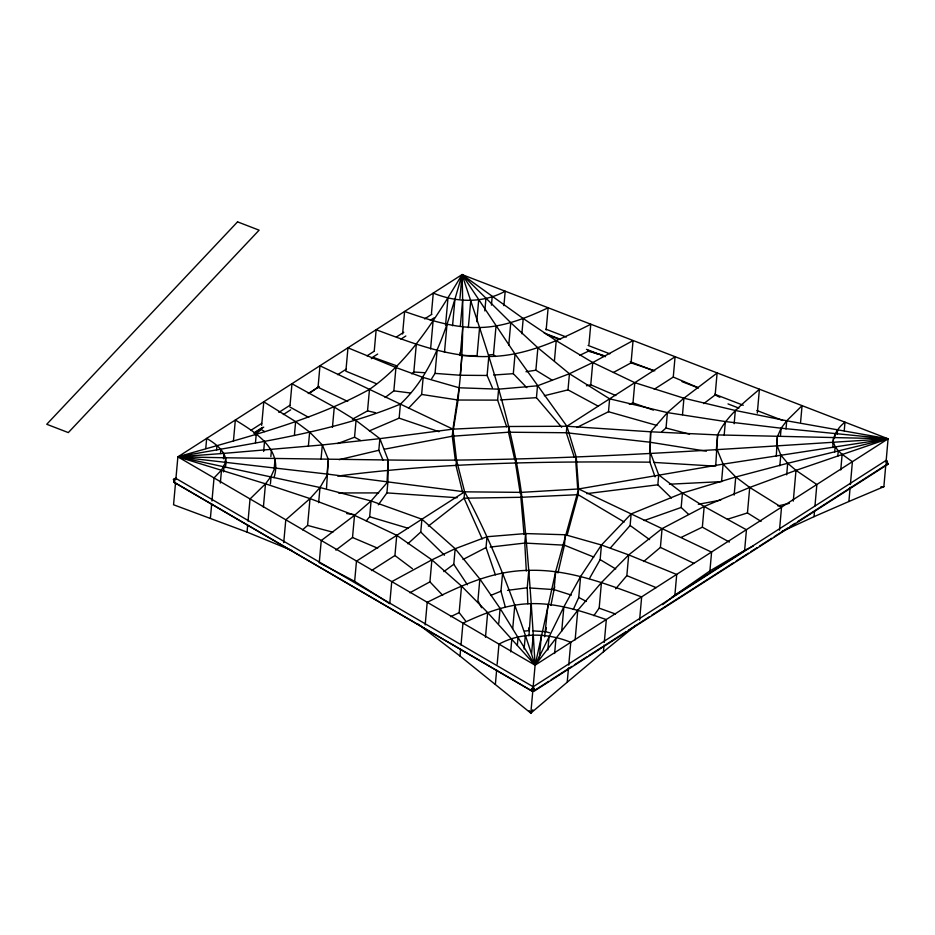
<?xml version="1.0" encoding="UTF-8"?>
<svg xmlns="http://www.w3.org/2000/svg" width="935" height="935" viewBox="0 0 935 935"><rect width="100%" height="100%" fill="white"/><g stroke="black" fill="none" stroke-linecap="round" stroke-linejoin="round"><path stroke-width="1.4" d="M833.027 447.608C831.998 437.37 836.872 428.44 844.983 422.211L844.235 430.813M225.125 467.617C229.437 454.001 216.932 444.382 206.67 438.398L205.758 448.555M378.289 504.842L386.915 492.897L387.92 481.735L388.165 459.997L379.867 438.644L356.048 420.481L334.274 407.076L291.977 383.747L290.002 405.556M387.078 481.502L388.165 459.997C555.074 462.194 721.621 449.069 888.086 438.796L885.983 462.743M776.272 456.42L777.371 436.738L781.134 428.207L786.721 420.785L802.055 405.697L800.605 422.082M274.013 477.633C282.884 449.244 255.886 432.625 235.34 420.037L233.434 441.098M459.132 387.639C463.55 350.111 463.129 312.29 462.077 274.586L888.086 438.796L535.1 665.182L530.823 713.136L460.02 656.054L418.249 624.183M715.696 466.179L717.636 434.915C726.624 415.806 743.792 402.798 759.407 389.287L757.315 413.106M326.514 488.269L328.349 459.436L322.33 444.943L309.637 432.087L295.635 421.627L263.787 401.816L261.66 425.332M716.268 450.506L717.636 434.915L888.086 438.796L795.989 470.352L749.718 487.451L704.172 506.49L662.073 528.626L628.706 554.887L601.439 582.54L577.772 610.298L535.1 665.182L177.884 456.853L175.838 479.468M724.193 434.95L725.373 421.556L667.403 412.604L609.632 398.824L569.438 373.743L537.882 347.785L510.767 322.692L462.077 274.586L177.884 456.853L265.493 483.816L310.011 498.589L354.517 515.337L396.756 535.323L431.888 559.855L461.528 586.07L487.673 612.577L535.1 665.182L563.875 606.827L580.623 576.463L601.45 545.011L631.148 513.923L682.445 493.072L735.74 476.99L787.691 463.281L888.086 438.796L786.721 420.785L735.331 410.477L683.941 398.216L634.795 382.672L592.755 362.546L556.231 340.691L523.226 318.519L462.077 274.586C436.528 316.661 410.57 360.536 369.477 389.381C309.777 422.269 242.773 437.709 177.884 456.853L320.004 487.521L371.09 500.95L421.907 519.217L455.17 548.705L479.854 579.01L500.108 608.428L535.1 665.182L555.706 571.472L578.625 488.958L576.252 457.145L566.902 426.255L515.056 354.038L462.077 274.586C448.555 320.518 436.435 370.003 400.402 404.119C329.529 433.466 252.754 442.816 177.884 456.853L327.788 474.138L464.637 491.833L521.321 492.371L578.625 488.958L723.094 464.122L888.086 438.796L781.134 428.207L725.373 421.556M717.157 449.583L723.094 464.122L721.551 481.618L669.425 484.213M734.162 423.719L735.331 410.477M734.139 495.094L735.74 476.99L723.094 464.122M761.102 521.426L747.462 512.929L749.718 487.451L735.74 476.99M776.541 446.205L777.371 436.738M780.491 435.558L781.134 428.207M779.837 465.759L780.783 455.018L777.195 445.913M786.008 428.978L786.721 420.785M779.498 530.192L781.52 507.249L749.718 487.451M786.674 474.851L787.691 463.281L780.783 455.018M793.277 501.125L795.989 470.352L787.691 463.281M781.753 531.594L814.023 516.669L814.49 511.316M814.969 505.964L816.851 484.564L795.989 470.352M833.038 443.225L833.506 437.896M834.721 437.849L835.084 433.735M834.686 452.049L835.154 446.731L833.482 442.337M837.211 434.319L837.596 430.018M837.783 456.245L838.263 450.787L835.154 446.731M840.764 469.966L842.131 454.328L838.263 450.787M814.023 516.669L848.898 501.499L850.149 487.287M850.406 484.447L852.404 461.715L842.131 454.328M885.749 465.408L883.867 486.703L848.898 501.499M374.292 350.578L376.162 329.739C412.347 343.168 449.513 357.801 488.818 356.516C525.318 356.247 558.85 340.328 590.768 324.27L588.957 344.489M662.658 604.653L674.86 595.268L676.718 574.499L628.706 554.887L601.45 545.011L565.348 534.762L525.61 533.569L487.006 536.737L455.17 548.705L431.888 559.855L391.73 581.675L389.755 603.683L354.657 581.348L356.48 561.129L464.637 491.833L456.514 460.172L452.926 429.142L459.167 387.78L423.158 377.448L395.949 367.525L347.972 347.832L345.868 371.183L376.524 383.759M385.08 397.539L393.845 390.865L395.949 367.525M402.588 334.005L404.61 311.484C428.791 319.852 453.662 328.22 479.597 327.495C503.825 327.121 526.51 317.877 548.132 307.814L546.157 329.962M371.44 570.595L394.932 555.542L396.756 535.323M411.832 373.895L413.831 372.013L416.32 344.232M408.513 408.268L421.627 394.441L423.158 377.448M431.456 313.4L433.279 293.076C456.292 302.636 482.951 303.396 505.192 291.229L503.907 305.651M430.603 348.954L433.127 320.798M407.847 543.784L420.762 532.027L421.907 519.217M431.69 378.652L435.044 373.392L437.113 350.344M445.551 325.181L448.017 297.599M444.476 352.425L447 324.305M425.18 624.931L427.201 602.339C459.015 586.385 492.429 570.584 528.789 570.385C568.141 569.018 605.389 583.569 641.655 596.951L639.598 620.01M452.552 325.742L454.936 299.2M442.711 595.326L429.925 581.862L431.888 559.855M459.938 298.51L462.077 274.586C485.51 346.067 511.141 417.501 521.321 492.371C527.866 549.803 531.688 607.493 535.1 665.182C516.26 605.635 494.381 546.893 464.637 491.833L464.076 498.203L482.191 538.922M460.324 326.221L462.638 300.31M462.802 326.876L460.23 355.58L460.067 352.729M435.044 373.392L460.195 375.251L461.972 355.382M468.33 327.659L470.761 300.567M456.514 460.172L456.023 465.653L462.731 492.78M467.36 584.761L453.779 564.273L455.17 548.705M476.745 321.675L478.697 299.901M479.597 327.495L477.072 355.662L461.633 355.592M484.821 310.923L485.943 298.417M465.548 620.852L459.155 612.647L461.528 586.07M460.02 656.054L460.628 649.206M461.002 645.092L462.954 623.166C484.494 613.161 507.109 604.022 531.22 603.671C557.19 602.923 582.108 611.233 606.324 619.578L604.29 642.403M491.436 305.137L492.207 296.488M492.383 387.803L487.112 375.473L488.818 356.516M495.457 356.504L493.47 354.599L496.029 326.034M479.854 579.01L477.914 600.691L481.583 607.703M506.688 426.863L497.642 400.122L498.624 389.159L537.508 385.804L569.438 373.743L592.755 362.546L633.053 340.597L631.055 362.874L613.43 372.469M495.375 574.838L486.036 547.559L487.006 536.737M508.733 345.401L510.767 322.692M485.475 637.249L487.673 612.577M526.802 387.674L513.303 373.673L515.056 354.038M514.869 460.113L508.5 432.215L509.002 426.5L566.902 426.255L650.655 431.795L717.636 434.915M521.859 333.748L523.226 318.519M505.239 606.757L500.973 591.2L502.621 572.816M498.787 623.259L500.108 608.428M495.375 684.338L496.649 669.986M497.163 664.236L498.963 644.133C521.181 632.037 547.793 632.878 570.771 642.333L568.737 665.124M515.769 459.05L515.454 462.65L520.292 493.587M521.321 492.371L520.877 497.291L524.032 534.481M510.674 651.87L511.831 638.944M512.731 628.542L514.811 605.12M551.93 380.042L535.872 370.213L537.882 347.785M561.654 427.26L536.445 397.667L537.508 385.804M526.312 571.016L524.769 543.071L525.61 533.569M517.347 645.302L518.083 637.027M527.831 603.846L527.235 587.788L528.789 570.385M524.114 648.983L525.318 635.555M531.22 603.671L528.965 635.8M554.42 360.898L556.231 340.691M531.594 653.53L533.254 634.888M539.343 657.924L541.377 635.146M544.649 636.805L548.039 604.279M598.365 406.257L568.001 389.872L569.438 373.743M547.863 649.954L549.09 636.244M550.902 605.389L554.081 589.611L555.706 571.472M554.619 653.495L556.021 637.834M557.961 572.956L564.413 545.187L565.348 534.762M576.252 457.145L575.82 461.983L577.725 489.25M561.713 631.148L563.875 606.827M615.838 395.563L590.756 384.811L592.755 362.546M529.21 710.705L530.823 713.136L567.218 682.211L568.492 667.976M573.284 609.503L578.742 597.453L580.623 576.463M575.13 639.856L577.772 610.298M576.86 427.494L608.486 411.727L609.632 398.824M589.447 578.543L600.153 559.621L601.45 545.011M593.842 615.674L599.16 608.147L601.439 582.54M567.218 682.211L603.449 651.812L604.045 645.092M629.313 404.236L632.995 402.915L634.795 382.672M610.45 547.898L630.12 525.505L631.148 513.923M615.604 588.863L626.847 575.656L628.706 554.887M703.763 403.604L715.17 394.944L717.11 372.995L683.941 398.216L667.403 412.604L650.655 431.795L649.825 452.178M655.061 476.873L649.918 462.171L650.655 431.795M671.447 498.016L657.831 484.798L658.707 474.886L650.69 453.358M661.957 431.561L666.036 428.02L667.403 412.604M654.255 389.264L673.27 377.05L675.07 356.808L566.902 426.255L566.318 432.741L574.242 457.11M643.631 561.538L660.402 547.407L662.073 528.626M682.492 414.673L683.941 398.216M688.581 514.367L681.171 507.471L682.445 493.072L658.707 474.886M681.381 537.298L702.349 527.176L704.172 506.49L682.445 493.072M674.86 595.268L709.91 570.934L711.582 552.153L578.625 488.958L578.111 494.697L567.077 535.369M709.91 570.934L744.622 550.458L746.457 529.771L704.172 506.49M175.476 483.453L173.548 504.76L247.05 532.108L292.328 550.703M210.387 518.282L211.696 503.883M211.953 501.008L214.033 477.96L221.501 470.095L225.615 462.217M216.569 450.144L216.955 445.785M220.461 453.51L220.835 449.338M220.333 483.056L221.501 470.095M223.465 458.793L223.956 453.382L322.33 444.943L379.867 438.644L452.926 429.142L509.002 426.5M223.523 471.93L224.026 466.39M225.277 461.796L225.639 457.776L388.165 459.997M247.05 532.108L247.67 525.213M248.044 521.075L250.042 498.986L265.493 483.816L271.103 476.394L274.902 467.851M255.477 442.676L256.237 434.249M263.635 451.453L264.547 441.308M263.378 507.273L265.493 483.816M270.846 456.607L271.489 449.571M270.425 483.886L271.103 476.394M274.224 468.248L275.089 458.664M283.726 542.674L285.783 519.872L310.011 498.589L320.004 487.521L327.788 474.138M294.385 435.465L295.635 421.627M308.351 446.299L309.637 432.087M310.993 392.221L318.04 387.3L319.969 365.795L452.926 429.142L452.283 436.224L455.392 460.745M302.543 529.853L307.592 525.412L310.011 498.589M321.032 459.284L322.33 444.943M318.625 502.679L320.004 487.521M327.121 472.923L328.349 459.436M332.439 427.424L334.274 407.076M337.582 443.587L354.54 437.229L356.048 420.481M335.875 550.119L352.518 537.508L354.517 515.337L371.09 500.95L387.92 481.735M352.39 419.219L367.537 410.886L369.477 389.381M366.228 520.924L369.664 516.774L371.09 500.95M383.034 460.184L378.815 450.273L379.867 438.644M369.407 430.871L399.14 418.144L400.402 404.119M453.323 429.761L458.068 400.028L459.167 387.78L498.624 389.159M533.02 630.88L545.596 631.686L546.391 627.736M529.923 587.975L554.081 589.611L554.724 586.841M797.508 521.742L885.761 465.139L887.408 461.224L886.193 460.347L533.172 686.758L530.986 690.416L532.751 691.549L535.229 690.474L888.25 464.064L886.193 460.347M548.681 681.323L532.751 691.549L173.746 482.063L175.932 478.404L533.172 686.758L535.229 690.474M534.201 689.107L532.751 691.549L531.372 689.072M530.823 713.136L532.856 709.805M255.08 434.682L261.286 429.481L264.698 431.608M603.449 651.812L635.999 625.305M428.335 526.113L464.076 498.203L520.877 497.291L578.111 494.697L624.206 522.01M354.517 515.337L321.243 540.57L319.244 562.741L354.657 581.348M443.833 571.601L453.779 564.273M175.499 483.196L173.442 479.468L175.897 477.902M250.662 430.474L261.683 423.403M278.829 412.405L289.862 405.334M308.234 393.542L319.267 386.471M337.64 374.69L346.219 369.185M367.046 355.838L374.386 351.116M396.44 336.974L403.791 332.264M424.619 318.905L431.97 314.195M255.126 432.122L262.478 427.412M253.934 433.408L263.74 427.12M283.34 414.556L290.691 409.834M371.546 357.976L377.67 354.049M400.951 339.125L405.848 335.981M430.345 320.261L434.027 317.912M671.657 597.418L746.422 549.464M551.136 679.757L571.975 666.386M574.417 664.82L586.677 656.954M589.132 655.388L602.619 646.74M605.062 645.162L625.901 631.803M628.355 630.225L649.194 616.866M651.648 615.288L733.776 562.625M736.219 561.047L748.479 553.181M750.934 551.615L757.058 547.688M759.512 546.11L771.772 538.244M774.227 536.678L787.702 528.03M790.157 526.463L795.054 523.308M409.846 592.767L429.925 581.862M462.989 559.504L486.036 547.559M744.622 550.458L753.283 546.028M371.347 358.666L373.661 357.521L397.515 366.123M579.723 355.323L588.349 351.221L603.04 355.23M450.576 616.714L459.155 612.647M173.442 479.468L175.932 478.404M885.761 465.139L888.25 464.064M490.594 595.478L500.973 591.2M644.157 520.55L681.171 507.471M727.418 519.264L747.462 512.929M544.334 395.727L568.001 389.872M378.815 450.273L339.125 459.681M777.932 505.952L789.35 503.334M586.49 385.769L590.756 384.811M384.472 449.197L452.283 436.224L508.5 432.215M698.316 504.281L720.721 500.12M881.039 487.158L883.867 486.703L881.156 486.831M525.996 371.733L535.872 370.213M507.541 590.347L527.235 587.788M524.71 631.125L528.824 630.611L528.719 627.934M586.654 493.645L657.831 484.798M337.722 476.079C441.156 462.533 545.736 461.235 649.918 462.171M490.185 547.08L524.769 543.071M223.956 453.382L177.884 456.853L225.639 457.776M493.657 375.029L513.303 373.673M489.367 354.868L493.47 354.599M500.412 399.946L536.445 397.667M338.528 492.955L378.617 492.909M497.642 400.122L458.068 400.028L421.627 394.441M460.195 375.251L487.112 375.473M509.937 432.227L566.318 432.741L649.743 442.185L706.392 451.196M526.183 543.142L562.999 545.117M654.021 462.428L714.328 466.097M413.831 372.013L424.443 372.703M386.915 492.897L457.18 497.724M393.845 390.865L410.512 393.016M346.698 513.572L355.312 514.776M367.537 410.886L375.438 412.697M666.036 428.02L689.539 434.156M307.592 525.412L332.86 532.214M545.596 631.686L549.523 632.761M608.486 411.727L656.884 425.437M369.664 516.774L407.987 528.217M554.081 589.611L571.343 595.104M631.055 362.874L654.804 370.844M399.14 418.144L438.994 431.701M632.995 402.915L653.413 410.103M599.16 608.147L615.487 614.003M545.9 329.178L566.318 337.044M588.092 345.436L609.877 353.839M630.295 361.705L653.436 370.622M682.012 381.644L698.351 387.943M714.691 394.243L743.267 405.252M756.883 410.5L782.747 420.469M544.252 333.094L560.591 339.382M586.444 349.351L605.506 356.702M728.014 403.92L738.895 408.127M546.835 334.485L559.083 339.206M587.671 350.228L598.564 354.423M601.275 355.475L603.998 356.527M564.413 545.187L593.772 557.05M626.847 575.656L656.195 587.648M352.518 537.508L377.705 548.214M673.27 377.05L698.153 387.674M660.402 547.407L693.828 563.291M318.04 387.3L347.738 401.442M715.17 394.944L719.821 397.258M578.742 597.453L586.397 601.462M354.54 437.229L360.606 440.49M702.349 527.176L729.358 542.055M289.873 407.005L308.679 417.372M173.746 482.063L530.986 690.416M600.153 559.621L615.733 568.971M630.12 525.505L649.591 539.588M394.932 555.542L412.428 568.702M420.762 532.027L444.487 555.203M237.548 221.864L46.75 424.28L68.313 432.589L259.112 230.174L237.548 221.864"/></g></svg>
